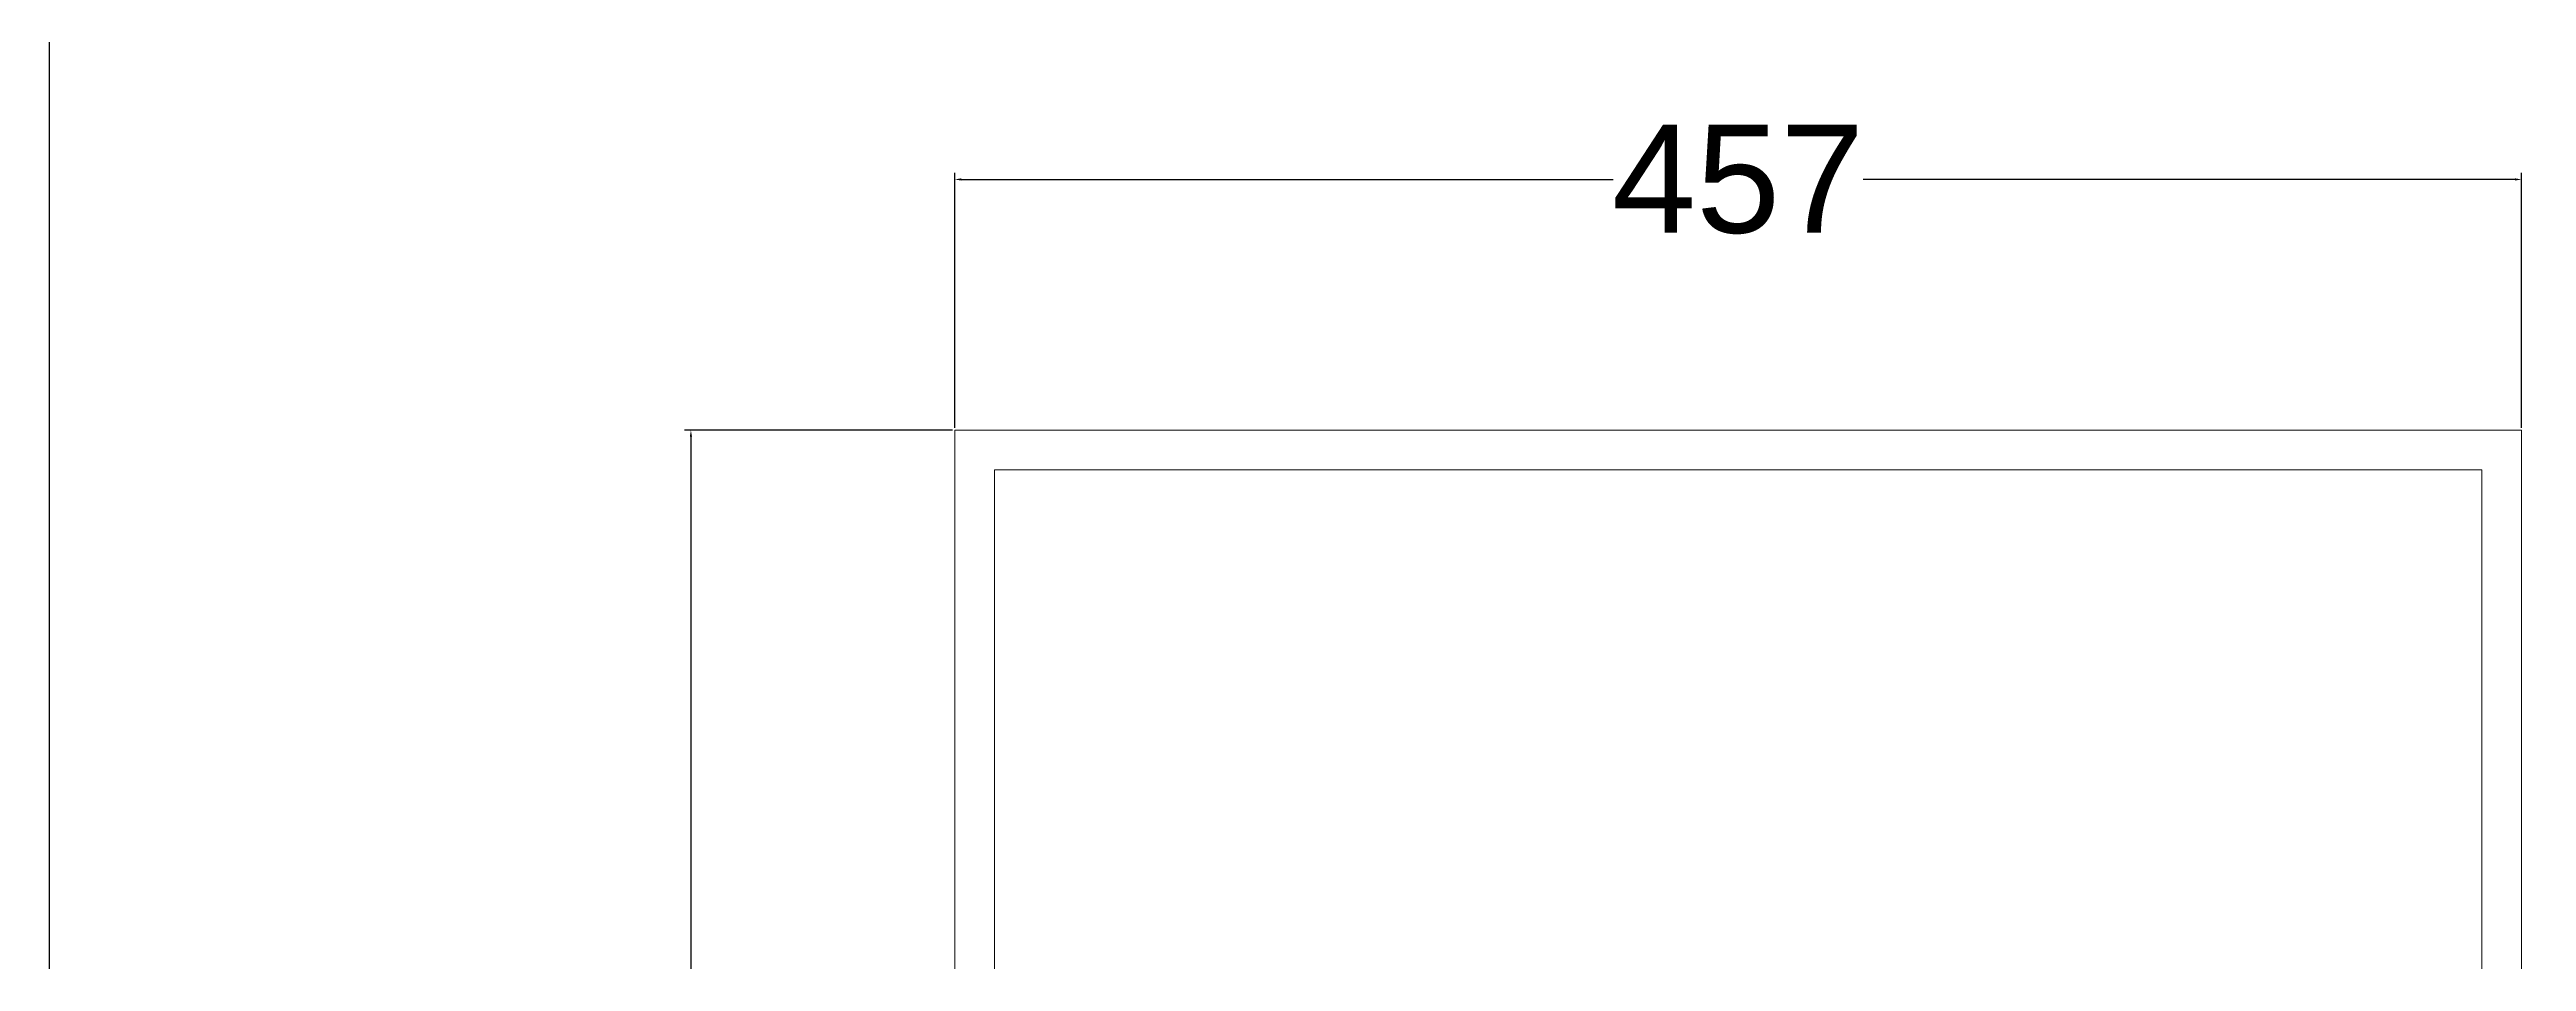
# Model space of a CAD drawing. Header units: inches. Extents: x 18739 to 22272, y 3658 to 7913.
# Drawn here: x 21727.4 to 21796.1, y 5587.6 to 5612.9 of the extents above; entities that cross this region are included whole.
import ezdxf

# ---------------------------------------------------------------- set-up
doc = ezdxf.new("R2010")
doc.units = ezdxf.units.IN
doc.header["$MEASUREMENT"] = 0
doc.layers.add('ENCLOSRURE', color=7, linetype='Continuous', lineweight=20)
doc.styles.get("Standard").update_dxf_attribs({"font": 'arial.ttf'})
doc.dimstyles.get("Standard").update_dxf_attribs({"dimtxt": 0.18, "dimasz": 0.18, "dimexe": 0.18, "dimexo": 0.0625, "dimgap": 0.09, "dimtad": 0, "dimtih": 1, "dimtoh": 1, "dimdec": 4, "dimzin": 0, "dimdsep": 46, "dimtxsty": 'Standard', "dimcen": 0.09, "dimadec": 0, "dimazin": 0, "dimtfac": 1, "dimtdec": 4, "dimtofl": 0, "dimtmove": 0, "dimatfit": 3, "dimfxl": 1, "dimtolj": 1, "dimtzin": 0, "dimarcsym": 0})

# ---------------------------------------------------------------- blocks, each defined once
blk = doc.blocks.new('*D7')
at = {"color": 0, "lineweight": -2, "transparency": 16777216}
for p, q in [((21752.465, 5602.34), (21745.036, 5602.34)), ((21745.216, 5602.16), (21745.216, 5575.976)), ((21745.216, 5546.55), (21745.216, 5572.733)), ((21752.465, 5546.37), (21745.036, 5546.37))]:
    blk.add_line(p, q, dxfattribs=at)
at = {"color": 0, "transparency": 16777216}
for points in [[(21745.186, 5602.16), (21745.246, 5602.16), (21745.216, 5602.34)], [(21745.186, 5546.55), (21745.246, 5546.55), (21745.216, 5546.37)]]:
    blk.add_solid(points, dxfattribs=at)
at = {"layer": 'Defpoints', "color": 0, "transparency": 16777216}
for p in [(21745.216, 5602.34), (21752.527, 5602.34), (21752.527, 5546.37)]:
    blk.add_point(p, dxfattribs=at)
at = {"color": 0, "transparency": 16777216, "insert": (21745.216, 5574.355), "char_height": 0.18, "width": 1.42608, "attachment_point": 5}
blk.add_mtext('\\A1;{\\H16.667x;559}', dxfattribs=at)
blk = doc.blocks.new('*D8')
at = {"color": 0, "lineweight": -2, "transparency": 16777216}
for p, q in [((21752.527, 5602.402), (21752.527, 5609.466)), ((21752.707, 5609.286), (21770.778, 5609.286)), ((21795.778, 5609.286), (21777.707, 5609.286)), ((21795.958, 5602.402), (21795.958, 5609.466))]:
    blk.add_line(p, q, dxfattribs=at)
at = {"color": 0, "transparency": 16777216}
for points in [[(21752.707, 5609.316), (21752.707, 5609.256), (21752.527, 5609.286)], [(21795.778, 5609.316), (21795.778, 5609.256), (21795.958, 5609.286)]]:
    blk.add_solid(points, dxfattribs=at)
at = {"layer": 'Defpoints', "color": 0, "transparency": 16777216}
for p in [(21795.958, 5609.286), (21752.527, 5602.34), (21795.958, 5602.34)]:
    blk.add_point(p, dxfattribs=at)
at = {"color": 0, "transparency": 16777216, "insert": (21774.242, 5609.286), "char_height": 0.18, "attachment_point": 5}
blk.add_mtext('\\A1;{\\H16.667x;457}', dxfattribs=at)

msp = doc.modelspace()

# ---------------------------------------------------------------- linework, layer by layer
at = {"elevation": 0.01028}
msp.add_lwpolyline([(21727.43864, 5481.3132), (21727.43864, 5689.11829), (21994.65049, 5689.11829), (21994.65049, 5481.3132)], close=True, dxfattribs=at)
at = {"layer": 'ENCLOSRURE'}
for points in [[(21752.52715, 5602.33962), (21795.95755, 5602.33962), (21795.95755, 5546.36977), (21752.52715, 5546.36977)], [(21753.62715, 5601.23962), (21794.85755, 5601.23962), (21794.85755, 5547.37085), (21753.62715, 5547.37085)]]:
    msp.add_lwpolyline(points, close=True, dxfattribs=at)

# ---------------------------------------------------------------- dimensions: what is measured, and where the dimension line sits
dim = msp.add_linear_dim(base=(21795.95755, 5609.28585), p1=(21752.52715, 5602.33962), p2=(21795.95755, 5602.33962), text='{\\H16.667x;457}', dimstyle='Standard')
dim.commit()
dim.dimension.update_dxf_attribs({"geometry": '*D8', "text_midpoint": (21774.24235, 5609.28585)})
dim = msp.add_linear_dim(base=(21745.21554, 5602.33962), p1=(21752.52715, 5546.36977), p2=(21752.52715, 5602.33962), angle=90, text='{\\H16.667x;559}', dimstyle='Standard')
dim.commit()
dim.dimension.update_dxf_attribs({"geometry": '*D7', "text_midpoint": (21745.21554, 5574.3547)})

doc.saveas('drawing.dxf')
